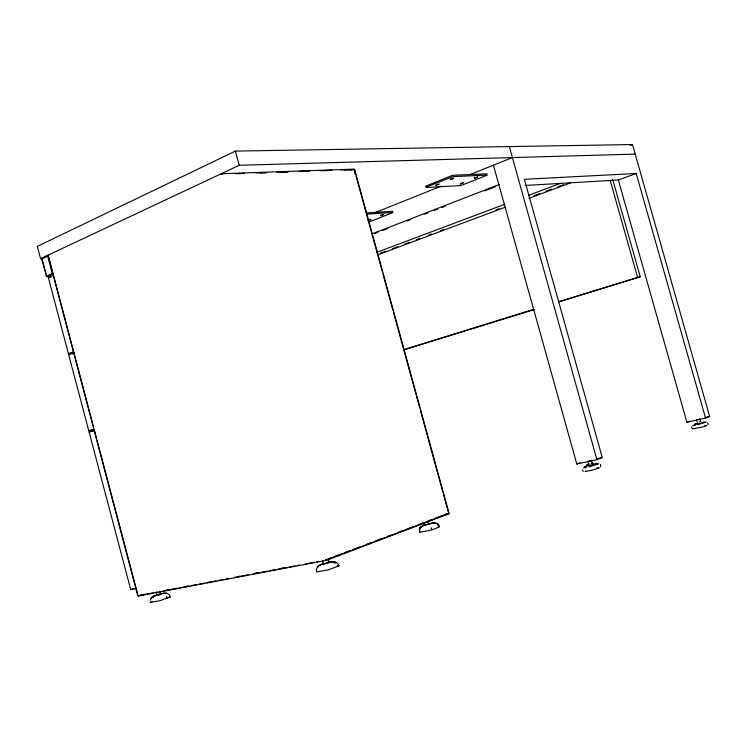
<?xml version="1.0" encoding="UTF-8"?>
<svg xmlns="http://www.w3.org/2000/svg" width="747" height="747" viewBox="0 0 747 747"><rect width="100%" height="100%" fill="white"/><g stroke="black" fill="none" stroke-linecap="round" stroke-linejoin="round"><path stroke-width="1.12" d="M691.573 426.817L691.871 428.199L693.197 428.881M355.367 174.443L354.573 171.212M355.628 174.602L354.582 170.111L353.639 169.532M354.582 169.336L354.19 169.886L354.582 169.336L449.068 513.376L443.046 515.393M222.102 173.696L222.251 174.415L222.102 173.696L353.704 169.139L354.526 169.644L353.807 169.634M221.383 174.574L221.364 173.892L221.579 174.462M419.375 529.735L420.075 527.615L423.129 525.43L425.949 524.469M326.542 560.297C326.234 558.168 327.55 561.296 325.869 559.839M156.711 592.866C155.068 598.263 165.563 592.156 158.159 594.715M706.13 422.036L697.894 424.66M150.184 600.271L151.912 597.114L155.143 595.508L151.417 598.048L152.761 596.909M600.737 466.94L600.532 464.494M708.025 424.763L707.801 422.634M694.393 428.517L702.75 426.985L706.494 425.51L704.757 425.827M692.73 425.706L694.327 424.894M697.156 423.428L697.726 422.428M588.178 465.465L588.953 464.279M370.839 219.59L367.982 220.729L370.755 219.291M380.755 215.65L383.659 214.492L380.755 215.65L380.596 215.052M323.246 563.602C319.464 564.555 315.337 567.477 316.551 571.922L328.288 569.886L338.998 565.852C337.541 560.614 331.491 561.184 327.438 562.463M435.949 185.377L439.18 184.079L435.865 185.06M450.394 179.569L453.681 178.244L450.394 179.569L450.217 178.916M463.364 182.819L460.161 184.089L463.271 182.501M474.205 177.45L474.466 178.402L477.632 176.796M477.716 177.114L474.466 178.402M598.795 463.738L588.813 466.959M585.713 471.012L585.125 471.581L594.295 469.639L599.197 467.715L596.517 468.145M317.858 566.898L319.492 565.339M583.398 467.967L585.237 466.996M585.321 466.221L584.817 466.688L596.928 463.364L596.153 463.495M326.635 560.269L448.405 513.955L448.555 513.133M44.344 267.575L41.683 258.499L48.013 255.287L41.907 258.957M44.913 269.732L46.706 276.157M432.083 523.031C435.174 522.19 438.526 523.274 439.451 526.598C433.54 530.109 426.201 531.154 419.422 532.209L419.683 528.082L423.418 525.458L419.683 528.082L419.721 530.015M419.422 532.209L420.43 531.425M586.404 465.166L587.497 464.391M48.294 255.269L48.191 256.006M592.567 462.897L591.269 463.364M588.319 463.999L589.168 463.635M46.538 276.334L41.86 258.873M159.447 594.126L155.544 595.284L151.099 598.03L154.424 595.919M421.159 526.915L423.969 525.141M152.276 601.494L150.268 602.446L160.054 600.653L170.372 596.909L169.326 594.855L167.468 593.482L163.873 593.183L154.097 596.097M318.362 565.899L321.359 564.443M525.16 185.471L618.367 180.018L686.904 422.26L705.542 418.049L709.65 416.471L632.504 144.554L235.37 151.099L37.35 246.37L40.599 258.667L239.208 165.283L635.221 154.115M222.531 174.284L222.251 174.415M41.683 259.06L48.144 255.922L47.687 256.137L52.29 273.533L52.888 273.729L46.893 276.866L46.249 276.362L52.561 273.505M325.785 559.923C324.684 560.997 328.867 558.345 331.864 557.832M444.988 514.478L448.172 513.581M52.654 273.869L46.473 276.269M74.149 352.789L68.435 353.714L48.34 277.595L53.074 275.447M331.864 561.735L320.64 564.769M448.275 513.6L335.123 556.59M374.882 212.699L440.982 186.208M470.171 174.509L512.405 157.58M425.538 524.982L430.543 523.582M371.987 233.904L499.136 184.537M374.649 233.578L377.907 232.317M382.249 230.627L387.684 228.526M407.246 220.935L410.505 219.674M424.632 214.193L427.891 212.932M434.418 210.402L437.677 209.141M442.019 207.451L445.277 206.191M484.401 191.017L487.66 189.747M488.249 189.523L491.479 188.272M492.012 188.067L495.27 186.806M68.435 353.714L73.262 351.846M94.486 429.562L88.79 430.814L68.593 354.33L73.421 352.463M630.328 145.385L632.504 144.554M493.403 165.199L576.796 463.999L596.909 459.638L602.287 457.584L524.375 179.299L636.201 173.491L705.542 418.049M328.811 558.719L334.133 556.702M334.553 556.534L341.594 553.863M344.339 552.827L349.773 550.763M354.115 549.11L359.55 547.047M366.067 544.572L371.502 542.509M375.844 540.856L381.278 538.792M387.796 536.318L391.055 535.085M397.572 532.611L403.007 530.547M407.358 528.895L412.783 526.831M419.31 524.357L422.569 523.115M428.834 520.743L432.345 519.408M435.062 518.371L442.327 515.617M576.796 463.999L580.064 462.757M686.904 422.26L690.032 421.075M377.039 252.243L504.664 204.314M528.652 195.294L560.287 183.417M380.354 253.214L385.807 251.179M392.343 248.723L397.796 246.687M404.342 244.241L409.786 242.196M416.331 239.75L419.599 238.526M428.32 235.268L431.598 234.044M440.319 230.776L443.587 229.553M495.915 209.972L499.183 208.749M533.993 195.723L539.521 193.65M546.01 191.223L551.51 189.168M558.028 186.722L563.49 184.686M378.122 254.736L504.925 207.33M528.979 198.347L570.521 182.819M322.489 560.483L323.442 564.013L329.053 562.491L328.101 558.971M329.053 562.491L323.442 564.013M618.367 180.018L636.201 173.491M48.256 256.081L137.672 595.452L138.316 596.013L141.5 594.892M221.271 174.163L221.85 173.958M94.01 430.403L89.098 431.981L130.706 589.56L134.002 588.421M432.662 523.096L436.78 523.647L432.961 523.133L423.129 525.43M88.79 430.814L93.702 429.236M369.373 221.859L393.062 212.465L366.954 214.156M326.252 560.054L326.691 559.447M403.978 349.568L534.105 309.258M558.579 301.685L640.216 276.745L612.671 179.327M404.034 349.857L534.385 309.51M558.887 301.919L640.216 276.745M696.204 423.652C688.977 426.014 706.298 422.167 703.749 421.85M699.724 421.635L700.686 421.271M445.081 514.496L448.237 514.011M588.655 461.142L590.597 460.61M350.502 169.961L352.528 169.438M429.6 523.516L432.961 523.133M705.28 417.461L709.65 416.471M89.098 431.981L93.655 430.982M423.642 522.713L423.147 522.76M597.833 458.555L602.287 457.584M130.706 589.56L135.805 588.571M142.64 594.677L144.927 594.238M166.618 590.121L168.897 589.691M174.611 588.608L176.89 588.169M186.022 586.442L188.309 586.003M210 581.885L212.279 581.455M237.397 576.684L239.675 576.254M253.382 573.649L259.088 572.566M280.779 568.448L283.057 568.009M139.372 595.443L153.098 592.838M155.385 592.408L157.673 591.969M163.397 590.886L177.123 588.281M179.411 587.842L188.571 586.106M190.858 585.676L196.573 584.593M198.861 584.154L204.585 583.071M206.872 582.632L216.023 580.895M218.311 580.466L224.035 579.373M226.322 578.944L228.61 578.505M234.334 577.422L248.06 574.817M253.784 573.733L259.498 572.65M261.795 572.211L267.51 571.128M269.798 570.689L275.522 569.606M277.809 569.177L286.96 567.44M289.248 567.001L294.972 565.918M297.259 565.479L299.547 565.049M305.271 563.966L314.422 562.23M316.709 561.791L318.997 561.361M138.316 596.013L325.972 560.455L325.3 559.989M704.234 422.391L705.177 422.214M160.418 593.837L163.873 593.183M693.674 425.538L695.569 425.183M221.84 174.051L222.419 173.864M596.844 464.064L597.815 463.906M584.369 467.809L586.311 467.491M68.593 354.33L73.169 353.592M449.068 513.376L448.658 513.04M438.293 526.756L439.451 526.598M46.249 276.362L46.622 276.222M48.34 277.595L50.647 277.352M52.888 274.13L50.665 274.709M366.618 212.932L392.735 211.27M337.149 565.955L338.998 565.852M168.971 596.984L170.372 596.909M234.969 173.659L244.288 173.341M255.932 172.93L266.418 172.566M276.904 172.193L288.547 171.791M299.033 171.427L309.519 171.054M319.996 170.69L331.649 170.279M340.968 169.961L352.612 169.55M354.311 169.504L353.779 169.326M238.723 173.677L244.54 173.472M259.648 172.94L266.623 172.697M281.74 172.165L287.548 171.959M302.666 171.427L309.641 171.184M323.582 170.699L331.724 170.409M344.507 169.961L352.649 169.681M692.488 428.694L693.179 428.731M331.014 561.837L334.133 562.117M330.79 562.22L335.59 562.893L333.414 562.482M353.714 169.634L354.19 169.886M332.947 561.697L335.179 562.22M592.026 463.093L593.239 463.513M354.153 169.401L354.405 169.877M426.322 186.526L425.594 186.199L452.477 175.321L487.063 173.799M583.314 471.301L582.324 469.966M166.497 596.508L167.281 598.394M431.159 527.718L431.785 529.707M700.425 420.776L699.92 419.02L696.428 419.814L696.923 421.569M610.187 180.429L637.546 277.221M509.323 146.589L596.909 459.638M591.568 460.348L592.128 462.356M587.786 461.16L588.356 463.168M354.536 170.549L355.46 173.93M356.086 176.171L382.324 271.74M382.95 273.99L392.829 309.968M393.445 312.218L415.986 394.295M416.602 396.545L419.693 407.787M420.309 410.038L442.85 492.114M443.466 494.355L448.415 512.349M427.742 521.135L428.619 524.347M235.37 151.099L239.208 165.283M159.886 591.166L160.726 594.313M48.639 257.099L93.618 427.349M94.215 429.6L96.596 438.62M97.194 440.879L137.709 594.22M427.742 186.507L425.949 187.488L460.918 185.573L487.417 175.059L452.841 176.637L427.742 186.507M166.394 593.342L163.565 593.361L167.468 593.482L166.394 593.342M438.508 525.225L437.219 523.479L439.143 526.85L438.508 525.225"/></g></svg>
